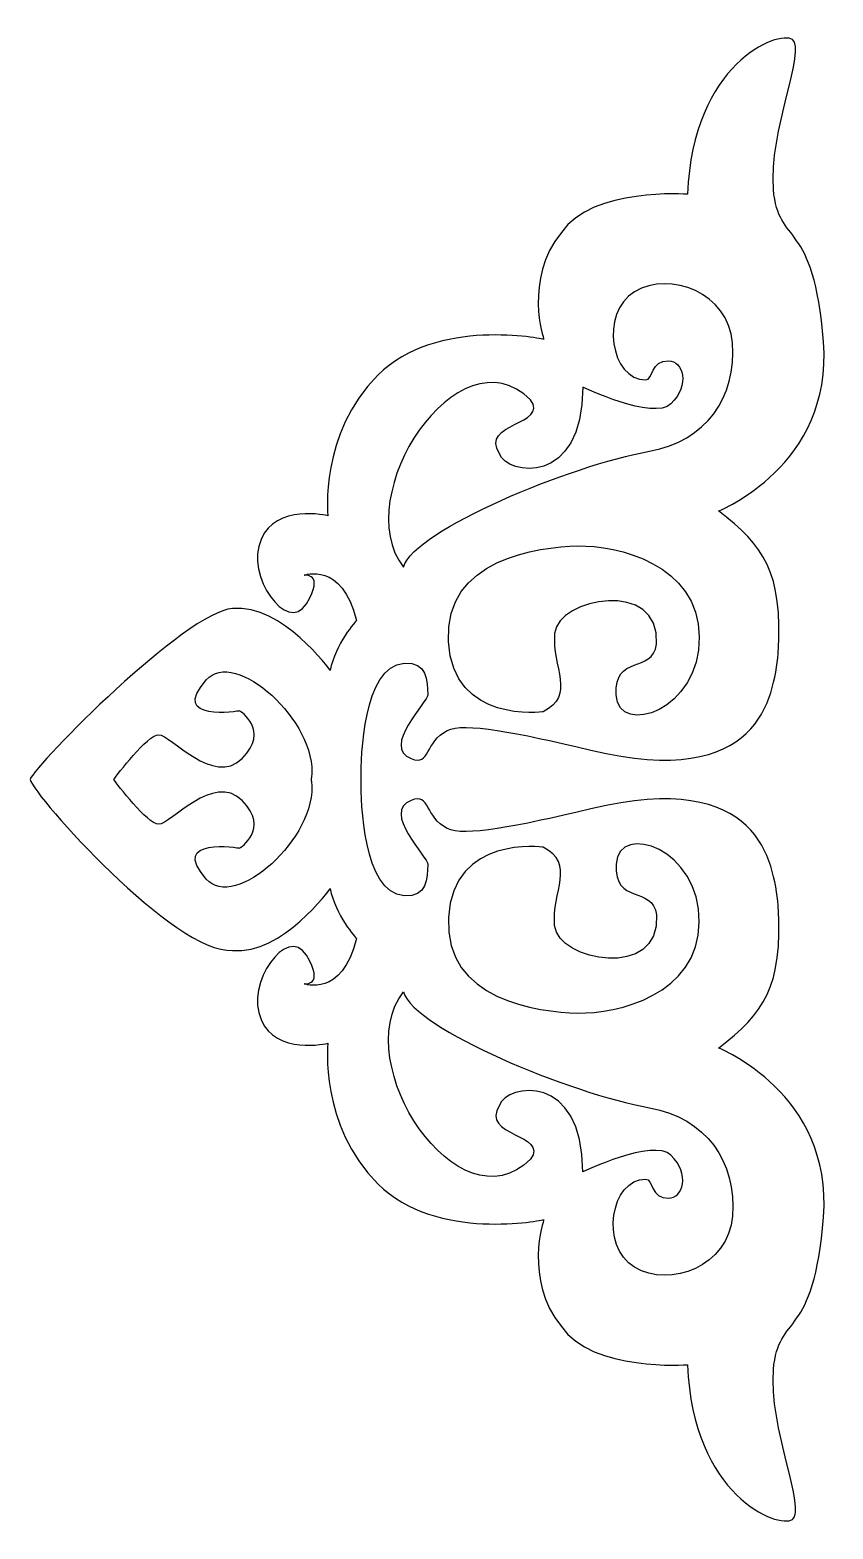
# Model space of a CAD drawing. Header units: centimetres. Extents: x -6.8 to 4.8, y -12.7 to 9.1.
import ezdxf

# ---------------------------------------------------------------- set-up
doc = ezdxf.new("R2010")
doc.units = ezdxf.units.CM
doc.header["$MEASUREMENT"] = 0
doc.layers.add('layer 1', color=7, linetype='Continuous')

msp = doc.modelspace()

# ---------------------------------------------------------------- linework, layer by layer
at = {"layer": 'layer 1', "color": 242}
for points, knots in [([(-1.31168, -2.10303), (-1.03344, -1.98381), (-1.11781, -2.34394), (-0.78869, -2.51068), (-0.78869, -2.51068), (-0.55009, -2.63154), (0.20757, -2.48347), (1.29157, -2.22398), (1.29157, -2.22398), (3.74674, -1.63622), (3.93825, -2.99203), (4.00733, -3.62275), (4.00733, -3.62275), (4.07641, -4.82452), (3.8001, -5.177), (3.14386, -5.69509), (3.14386, -5.69509), (3.14386, -5.69509), (4.80173, -6.35133), (4.66357, -8.14736), (4.66357, -8.14736), (4.52542, -9.94339), (4.00733, -9.52892), (3.93825, -10.35785), (3.93825, -10.35785), (3.86917, -11.18679), (4.4218, -12.39566), (4.21456, -12.53381), (4.21456, -12.53381), (4.00733, -12.67197), (2.76393, -12.18842), (2.69485, -10.28878), (2.69485, -10.28878), (2.69485, -10.28878), (1.31329, -10.39239), (0.86428, -9.73615), (0.86428, -9.73615), (0.31166, -9.04537), (0.61, -8.18488), (0.61, -8.18488), (0.61, -8.18488), (0.61, -8.18488), (-0.94508, -8.51451), (-1.79522, -7.66381), (-1.79522, -7.66381), (-2.64537, -6.81312), (-2.52054, -5.62601), (-2.52054, -5.62601), (-2.52054, -5.62601), (-2.52054, -5.62601), (-3.2804, -5.7987), (-3.48764, -5.28062), (-3.48764, -5.28062), (-3.72941, -4.76253), (-3.10771, -3.89906), (-2.83139, -4.34807), (-2.83139, -4.34807), (-2.55508, -4.79707), (-2.86593, -4.76253), (-2.86593, -4.76253), (-2.86593, -4.76253), (-2.86593, -4.76253), (-2.31331, -4.96977), (-2.10607, -4.10629), (-2.10607, -4.10629), (-2.10607, -4.10629), (-2.41693, -3.7609), (-2.486, -3.38097), (-2.486, -3.38097), (-2.486, -3.38097), (-3.17678, -4.34807), (-3.9021, -4.27899), (-3.9021, -4.27899), (-4.74727, -4.32525), (-6.76825, -2.04901), (-6.83792, -1.79896), (-6.83792, -1.79896), (-6.75151, -1.56965), (-4.56983, 0.6408), (-3.9021, 0.68193), (-3.9021, 0.68193), (-3.17678, 0.75101), (-2.486, -0.21609), (-2.486, -0.21609), (-2.486, -0.21609), (-2.41693, 0.16384), (-2.10607, 0.50923), (-2.10607, 0.50923), (-2.10607, 0.50923), (-2.31331, 1.37271), (-2.86593, 1.16547), (-2.86593, 1.16547), (-2.86593, 1.16547), (-2.86593, 1.16547), (-2.55508, 1.20001), (-2.83139, 0.75101), (-2.83139, 0.75101), (-3.10771, 0.302), (-3.72941, 1.16547), (-3.48764, 1.68356), (-3.48764, 1.68356), (-3.2804, 2.20164), (-2.52054, 2.02895), (-2.52054, 2.02895), (-2.52054, 2.02895), (-2.52054, 2.02895), (-2.64537, 3.21606), (-1.79522, 4.06675), (-1.79522, 4.06675), (-0.94508, 4.91745), (0.61, 4.58782), (0.61, 4.58782), (0.61, 4.58782), (0.61, 4.58782), (0.31166, 5.44831), (0.86428, 6.13909), (0.86428, 6.13909), (1.31329, 6.79533), (2.69485, 6.69172), (2.69485, 6.69172), (2.69485, 6.69172), (2.76393, 8.59136), (4.00733, 9.07491), (4.21456, 8.93675), (4.21456, 8.93675), (4.4218, 8.7986), (3.86917, 7.58973), (3.93825, 6.76079), (3.93825, 6.76079), (4.00733, 5.93186), (4.52542, 6.34633), (4.66357, 4.5503), (4.66357, 4.5503), (4.80173, 2.75427), (3.14386, 2.09803), (3.14386, 2.09803), (3.14386, 2.09803), (3.8001, 1.57994), (4.07641, 1.22746), (4.00733, 0.02569), (4.00733, 0.02569), (3.93825, -0.60503), (3.74674, -1.96084), (1.29157, -1.37308), (1.29157, -1.37308), (0.20757, -1.11359), (-0.55009, -0.96552), (-0.78869, -1.08638), (-0.78869, -1.08638), (-1.11781, -1.25312), (-1.03344, -1.61325), (-1.31168, -1.49403), (-1.31168, -1.49403), (-1.75429, -1.34043), (-1.06485, -0.66039), (-1.0699, -0.56724), (-1.0699, -0.56724), (-1.08065, -0.36949), (-1.07626, -0.08746), (-1.41529, -0.11247), (-1.41529, -0.11247), (-2.01485, -0.15669), (-2.04037, -1.49242), (-2.03915, -1.77281), (-2.03915, -1.77281), (-2.03896, -1.77281), (-2.03876, -1.77281), (-2.03857, -1.77281), (-2.03857, -1.77281), (-2.03857, -1.77281), (-2.03876, -1.78191), (-2.03896, -1.79857), (-2.03896, -1.79857), (-2.03876, -1.81519), (-2.03857, -1.82425), (-2.03857, -1.82425), (-2.03857, -1.82425), (-2.03876, -1.82425), (-2.03896, -1.82425), (-2.03915, -1.82425), (-2.03915, -1.82425), (-2.04041, -2.10436), (-2.01492, -3.44037), (-1.41529, -3.48459), (-1.41529, -3.48459), (-1.07626, -3.5096), (-1.08065, -3.22757), (-1.0699, -3.02982), (-1.0699, -3.02982), (-1.06485, -2.93667), (-1.75429, -2.25663), (-1.31168, -2.10303)], [0, 0, 0, 0, 0.02040816, 0.02040816, 0.02040816, 0.02040816, 0.04081633, 0.04081633, 0.04081633, 0.04081633, 0.06122449, 0.06122449, 0.06122449, 0.06122449, 0.08163265, 0.08163265, 0.08163265, 0.08163265, 0.10204082, 0.10204082, 0.10204082, 0.10204082, 0.12244898, 0.12244898, 0.12244898, 0.12244898, 0.14285714, 0.14285714, 0.14285714, 0.14285714, 0.16326531, 0.16326531, 0.16326531, 0.16326531, 0.18367347, 0.18367347, 0.18367347, 0.18367347, 0.20408163, 0.20408163, 0.20408163, 0.20408163, 0.2244898, 0.2244898, 0.2244898, 0.2244898, 0.24489796, 0.24489796, 0.24489796, 0.24489796, 0.26530612, 0.26530612, 0.26530612, 0.26530612, 0.28571429, 0.28571429, 0.28571429, 0.28571429, 0.30612245, 0.30612245, 0.30612245, 0.30612245, 0.32653061, 0.32653061, 0.32653061, 0.32653061, 0.34693878, 0.34693878, 0.34693878, 0.34693878, 0.36734694, 0.36734694, 0.36734694, 0.36734694, 0.3877551, 0.3877551, 0.3877551, 0.3877551, 0.40816327, 0.40816327, 0.40816327, 0.40816327, 0.42857143, 0.42857143, 0.42857143, 0.42857143, 0.44897959, 0.44897959, 0.44897959, 0.44897959, 0.46938776, 0.46938776, 0.46938776, 0.46938776, 0.48979592, 0.48979592, 0.48979592, 0.48979592, 0.51020408, 0.51020408, 0.51020408, 0.51020408, 0.53061224, 0.53061224, 0.53061224, 0.53061224, 0.55102041, 0.55102041, 0.55102041, 0.55102041, 0.57142857, 0.57142857, 0.57142857, 0.57142857, 0.59183673, 0.59183673, 0.59183673, 0.59183673, 0.6122449, 0.6122449, 0.6122449, 0.6122449, 0.63265306, 0.63265306, 0.63265306, 0.63265306, 0.65306122, 0.65306122, 0.65306122, 0.65306122, 0.67346939, 0.67346939, 0.67346939, 0.67346939, 0.69387755, 0.69387755, 0.69387755, 0.69387755, 0.71428571, 0.71428571, 0.71428571, 0.71428571, 0.73469388, 0.73469388, 0.73469388, 0.73469388, 0.75510204, 0.75510204, 0.75510204, 0.75510204, 0.7755102, 0.7755102, 0.7755102, 0.7755102, 0.79591837, 0.79591837, 0.79591837, 0.79591837, 0.81632653, 0.81632653, 0.81632653, 0.81632653, 0.83673469, 0.83673469, 0.83673469, 0.83673469, 0.85714286, 0.85714286, 0.85714286, 0.85714286, 0.87755102, 0.87755102, 0.87755102, 0.87755102, 0.89795918, 0.89795918, 0.89795918, 0.89795918, 0.91836735, 0.91836735, 0.91836735, 0.91836735, 0.93877551, 0.93877551, 0.93877551, 0.93877551, 0.95918367, 0.95918367, 0.95918367, 0.95918367, 1, 1, 1, 1]), ([(-1.42631, 1.28368), (-2.2193, 2.31342), (-0.63172, 4.7406), (0.41825, 3.71035), (0.41825, 3.71035), (0.6877, 3.33802), (-0.31949, 3.38283), (-0.03373, 2.92696), (-0.03373, 2.92696), (0.07494, 2.61462), (1.17513, 2.44342), (1.17513, 3.89406), (1.17513, 3.89406), (1.17513, 3.89406), (2.19609, 3.40208), (2.45308, 3.65228), (2.45308, 3.65228), (2.73413, 3.92589), (2.62577, 4.27399), (2.41854, 4.27399), (2.41854, 4.27399), (2.15834, 4.28571), (2.19978, 3.99795), (2.08416, 3.99803), (2.08416, 3.99803), (1.58568, 3.99838), (1.41365, 4.96622), (1.92397, 5.27711), (1.92397, 5.27711), (2.44206, 5.58796), (3.28813, 5.26041), (3.34509, 4.53736), (3.34509, 4.53736), (3.40743, 3.7463), (2.95626, 3.10907), (2.14383, 2.96366), (2.14383, 2.96366), (0.99612, 2.75823), (-1.26165, 1.82321), (-1.42631, 1.28368)], [0, 0, 0, 0, 0.09090909, 0.09090909, 0.09090909, 0.09090909, 0.18181818, 0.18181818, 0.18181818, 0.18181818, 0.27272727, 0.27272727, 0.27272727, 0.27272727, 0.36363636, 0.36363636, 0.36363636, 0.36363636, 0.45454545, 0.45454545, 0.45454545, 0.45454545, 0.54545455, 0.54545455, 0.54545455, 0.54545455, 0.63636364, 0.63636364, 0.63636364, 0.63636364, 0.72727273, 0.72727273, 0.72727273, 0.72727273, 0.81818182, 0.81818182, 0.81818182, 0.81818182, 1, 1, 1, 1]), ([(0.76709, 0.32125), (0.81194, 0.836), (2.30665, 1.12337), (2.24196, 0.166), (2.24196, 0.166), (2.19021, -0.27387), (1.62214, 0.03137), (1.65978, -0.57143), (1.65978, -0.57143), (1.69851, -1.19239), (2.87589, -0.79137), (2.86296, 0.2695), (2.86296, 0.2695), (2.85002, 1.33037), (1.67271, 1.60205), (1.10347, 1.58912), (1.10347, 1.58912), (0.53422, 1.57618), (-0.83715, 1.40799), (-0.77246, 0.20481), (-0.77246, 0.20481), (-0.70777, -0.99837), (0.59891, -0.81725), (0.59891, -0.81725), (0.59891, -0.81725), (1.07759, -0.58006), (0.7242, -0.17081), (0.76709, 0.32125)], [0, 0, 0, 0, 0.125, 0.125, 0.125, 0.125, 0.25, 0.25, 0.25, 0.25, 0.375, 0.375, 0.375, 0.375, 0.5, 0.5, 0.5, 0.5, 0.625, 0.625, 0.625, 0.625, 0.75, 0.75, 0.75, 0.75, 1, 1, 1, 1]), ([(-5.62427, -1.79857), (-5.57433, -1.86557), (-5.13559, -2.44842), (-4.97281, -2.44842), (-4.97281, -2.44842), (-4.80012, -2.44842), (-4.17842, -1.68856), (-3.76395, -2.10303), (-3.76395, -2.10303), (-3.34948, -2.5175), (-3.79849, -2.79381), (-3.79849, -2.79381), (-3.79849, -2.79381), (-3.79849, -2.79381), (-4.83466, -2.62112), (-4.28203, -3.24282), (-4.28203, -3.24282), (-3.87603, -3.71648), (-2.66925, -2.64966), (-2.75687, -1.82425), (-2.75687, -1.82425), (-2.75918, -1.82425), (-2.76157, -1.82425), (-2.76388, -1.82425), (-2.76388, -1.82425), (-2.76239, -1.8157), (-2.76126, -1.80715), (-2.76004, -1.79857), (-2.76004, -1.79857), (-2.76126, -1.78998), (-2.76239, -1.78136), (-2.76388, -1.77281), (-2.76388, -1.77281), (-2.76157, -1.77281), (-2.75918, -1.77281), (-2.75687, -1.77281), (-2.75687, -1.77281), (-2.6694, -0.9474), (-3.87603, 0.11942), (-4.28203, -0.35424), (-4.28203, -0.35424), (-4.83466, -0.97594), (-3.79849, -0.80325), (-3.79849, -0.80325), (-3.79849, -0.80325), (-3.79849, -0.80325), (-3.34948, -1.07956), (-3.76395, -1.49403), (-3.76395, -1.49403), (-4.17842, -1.9085), (-4.80012, -1.14864), (-4.97281, -1.14864), (-4.97281, -1.14864), (-5.13559, -1.14864), (-5.57433, -1.73157), (-5.62427, -1.79857)], [0, 0, 0, 0, 0.06666667, 0.06666667, 0.06666667, 0.06666667, 0.13333333, 0.13333333, 0.13333333, 0.13333333, 0.2, 0.2, 0.2, 0.2, 0.26666667, 0.26666667, 0.26666667, 0.26666667, 0.33333333, 0.33333333, 0.33333333, 0.33333333, 0.4, 0.4, 0.4, 0.4, 0.46666667, 0.46666667, 0.46666667, 0.46666667, 0.53333333, 0.53333333, 0.53333333, 0.53333333, 0.6, 0.6, 0.6, 0.6, 0.66666667, 0.66666667, 0.66666667, 0.66666667, 0.73333333, 0.73333333, 0.73333333, 0.73333333, 0.8, 0.8, 0.8, 0.8, 0.86666667, 0.86666667, 0.86666667, 0.86666667, 1, 1, 1, 1]), ([(0.76709, -3.91831), (0.81194, -4.43306), (2.30665, -4.72043), (2.24196, -3.76306), (2.24196, -3.76306), (2.19021, -3.32319), (1.62214, -3.62843), (1.65978, -3.02563), (1.65978, -3.02563), (1.69851, -2.40467), (2.87589, -2.80569), (2.86296, -3.86656), (2.86296, -3.86656), (2.85002, -4.92743), (1.67271, -5.19911), (1.10347, -5.18618), (1.10347, -5.18618), (0.53422, -5.17324), (-0.83715, -5.00505), (-0.77246, -3.80187), (-0.77246, -3.80187), (-0.70777, -2.59869), (0.59891, -2.77981), (0.59891, -2.77981), (0.59891, -2.77981), (1.07759, -3.017), (0.7242, -3.42625), (0.76709, -3.91831)], [0, 0, 0, 0, 0.125, 0.125, 0.125, 0.125, 0.25, 0.25, 0.25, 0.25, 0.375, 0.375, 0.375, 0.375, 0.5, 0.5, 0.5, 0.5, 0.625, 0.625, 0.625, 0.625, 0.75, 0.75, 0.75, 0.75, 1, 1, 1, 1]), ([(-1.42631, -4.88074), (-2.2193, -5.91048), (-0.63172, -8.33766), (0.41825, -7.3074), (0.41825, -7.3074), (0.6877, -6.93508), (-0.31949, -6.97989), (-0.03373, -6.52402), (-0.03373, -6.52402), (0.07494, -6.21168), (1.17513, -6.04048), (1.17513, -7.49112), (1.17513, -7.49112), (1.17513, -7.49112), (2.19609, -6.99914), (2.45308, -7.24934), (2.45308, -7.24934), (2.73413, -7.52295), (2.62577, -7.87105), (2.41854, -7.87105), (2.41854, -7.87105), (2.15834, -7.88277), (2.19978, -7.59501), (2.08416, -7.59509), (2.08416, -7.59509), (1.58568, -7.59544), (1.41365, -8.56328), (1.92397, -8.87417), (1.92397, -8.87417), (2.44206, -9.18502), (3.28813, -8.85747), (3.34509, -8.13442), (3.34509, -8.13442), (3.40743, -7.34336), (2.95626, -6.70613), (2.14383, -6.56072), (2.14383, -6.56072), (0.99612, -6.35529), (-1.26165, -5.42027), (-1.42631, -4.88074)], [0, 0, 0, 0, 0.09090909, 0.09090909, 0.09090909, 0.09090909, 0.18181818, 0.18181818, 0.18181818, 0.18181818, 0.27272727, 0.27272727, 0.27272727, 0.27272727, 0.36363636, 0.36363636, 0.36363636, 0.36363636, 0.45454545, 0.45454545, 0.45454545, 0.45454545, 0.54545455, 0.54545455, 0.54545455, 0.54545455, 0.63636364, 0.63636364, 0.63636364, 0.63636364, 0.72727273, 0.72727273, 0.72727273, 0.72727273, 0.81818182, 0.81818182, 0.81818182, 0.81818182, 1, 1, 1, 1])]:
    msp.add_open_spline(points, degree=3, knots=knots, dxfattribs=at)

doc.saveas('drawing.dxf')
